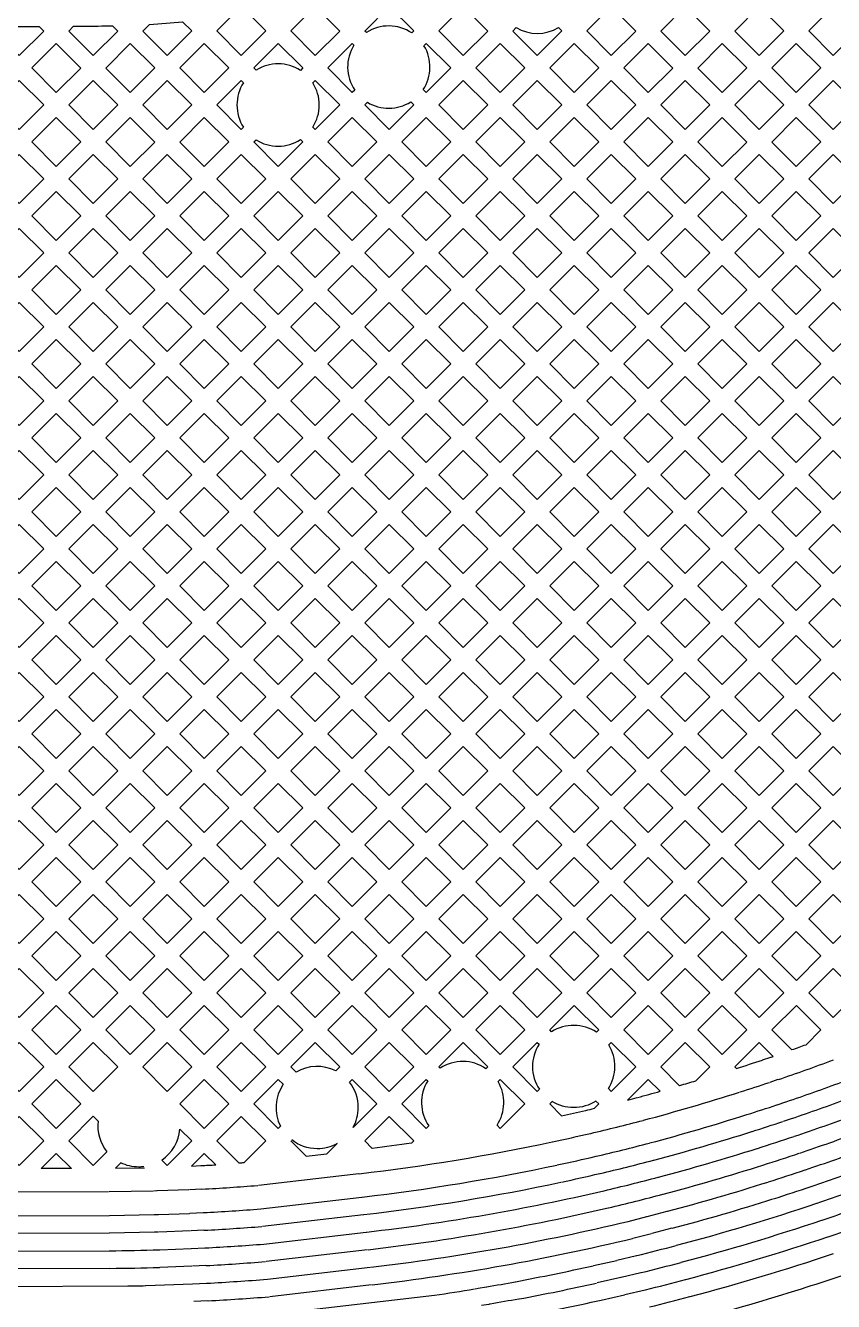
# Model space of a CAD drawing. Extents: x 1548 to 1929, y -174 to 95.
# Drawn here: x 1623.93 to 1627.42, y 42.03 to 47.54 of the extents above; entities that cross this region are included whole.
import ezdxf

# ---------------------------------------------------------------- set-up
doc = ezdxf.new("R2010")
doc.units = 0
doc.layers.add('gbr-dxf_layer0', color=7, linetype='Continuous')

msp = doc.modelspace()

# ---------------------------------------------------------------- linework, layer by layer
at = {"layer": 'gbr-dxf_layer0'}
for p, q in [((1627.1108, 43.0709), (1627.1464, 43.0826)), ((1627.1472, 43.0829), (1627.157, 43.0862)), ((1627.1771, 42.9858), (1627.1415, 42.974)), ((1627.174, 42.8773), (1627.2113, 42.8898)), ((1627.2344, 42.8171), (1627.1998, 42.8056)), ((1624.6437, 42.6125), (1624.6836, 42.6143)), ((1624.1246, 42.602), (1623.9936, 42.6017)), ((1624.3146, 42.6029), (1624.441, 42.6054)), ((1625.3664, 42.5792), (1624.9333, 42.529)), ((1624.4785, 42.5046), (1624.2881, 42.5008)), ((1624.494, 42.5051), (1624.4809, 42.5046)), ((1624.6324, 42.5102), (1624.4957, 42.5051)), ((1624.6867, 42.5127), (1624.6355, 42.5104)), ((1624.2857, 42.5008), (1623.7009, 42.4993)), ((1623.6983, 42.3972), (1624.2891, 42.399)), ((1624.2898, 42.399), (1624.483, 42.4027)), ((1624.4839, 42.4027), (1624.4993, 42.4032)), ((1624.5004, 42.4032), (1624.6345, 42.4082)), ((1624.6363, 42.4083), (1624.6943, 42.4111)), ((1625.3873, 42.4023), (1624.9504, 42.3517)), ((1626.5302, 42.3736), (1626.6104, 42.3939)), ((1626.6113, 42.3941), (1626.6988, 42.417)), ((1626.7191, 42.3435), (1626.6316, 42.3207)), ((1624.2879, 42.3228), (1623.7008, 42.321)), ((1624.4831, 42.3265), (1624.2899, 42.3227)), ((1624.5002, 42.327), (1624.4848, 42.3265)), ((1624.6395, 42.3321), (1624.5018, 42.327)), ((1624.6966, 42.3349), (1624.6423, 42.3323)), ((1626.6302, 42.3203), (1626.55, 42.3)), ((1623.6985, 42.2448), (1624.2882, 42.2465)), ((1624.507, 42.2509), (1624.6415, 42.2558)), ((1624.6424, 42.2559), (1624.7008, 42.2586)), ((1625.404, 42.2509), (1624.9664, 42.2)), ((1624.6456, 42.1797), (1624.5074, 42.1746)), ((1624.7057, 42.1825), (1624.6474, 42.1798)), ((1626.3807, 42.1822), (1626.4803, 42.2051)), ((1626.4813, 42.2054), (1626.566, 42.2254)), ((1624.2898, 42.1703), (1623.7001, 42.1686)), ((1626.4985, 42.1311), (1626.3957, 42.1075)), ((1626.5847, 42.1515), (1626.4999, 42.1315)), ((1623.6987, 42.0921), (1624.3682, 42.0944)), ((1624.4468, 42.0959), (1624.6473, 42.1034)), ((1624.6483, 42.1035), (1624.7087, 42.1062)), ((1625.4218, 42.0995), (1624.9814, 42.0481)), ((1625.8687, 42.0823), (1625.8817, 42.0842)), ((1625.8819, 42.0842), (1625.9175, 42.0903)), ((1626.5158, 42.0568), (1626.6035, 42.0776)), ((1624.7135, 42.0301), (1624.6531, 42.0274)), ((1626.4136, 42.0332), (1626.5141, 42.0563))]:
    msp.add_line(p, q, dxfattribs=at)
at = {"layer": 'gbr-dxf_layer0', "linetype": 'Continuous'}
for points in [[(1624.7526, 47.5167), (1624.817, 47.581, 0.003992), (1624.8893, 47.5918), (1624.9645, 47.5166), (1624.8586, 47.4106)], [(1625.392, 47.5165), (1625.498, 47.6225), (1625.6039, 47.5166), (1625.5953, 47.508, 0.301218), (1625.3989, 47.5096)], [(1624.4329, 47.5165), (1624.4615, 47.545, 0.00782), (1624.6053, 47.5562), (1624.6449, 47.5167), (1624.5388, 47.4106)], [(1626.0314, 47.5165), (1626.0462, 47.5313, 0.276307), (1626.2287, 47.5313), (1626.2433, 47.5167), (1626.1373, 47.4106)], [(1624.9125, 47.3568), (1625.0184, 47.4627), (1625.1244, 47.3567), (1625.114, 47.3462, 0.292434), (1624.9224, 47.3469)], [(1625.2322, 47.3567), (1625.3381, 47.4626), (1625.3454, 47.4553, 0.297053), (1625.3485, 47.2612), (1625.3381, 47.2508)], [(1625.6449, 47.2636, 0.288296), (1625.6479, 47.4528), (1625.6578, 47.4627), (1625.7638, 47.3567), (1625.6578, 47.2507)], [(1624.7526, 47.1968), (1624.8586, 47.3029), (1624.8683, 47.2932, 0.294544), (1624.8682, 47.1005), (1624.8586, 47.0908)], [(1625.1677, 47.2922), (1625.1783, 47.3028), (1625.2842, 47.1969), (1625.1783, 47.091), (1625.1678, 47.1015, 0.142354), (1625.1955, 47.1968, 0.14259)], [(1625.392, 47.1969), (1625.4036, 47.2086, 0.28416), (1625.5906, 47.2101), (1625.6039, 47.1968), (1625.498, 47.0909)], [(1624.9125, 47.037), (1624.9222, 47.0467, 0.292951), (1625.1141, 47.0474), (1625.1244, 47.0371), (1625.0184, 46.9311)], [(1626.1911, 43.2008), (1626.297, 43.3067), (1626.403, 43.2007), (1626.393, 43.1906, 0.296398), (1626.1992, 43.1927)], [(1627.1503, 43.2006), (1627.2564, 43.3067), (1627.3622, 43.2008), (1627.2967, 43.1353, -0.001839), (1627.237, 43.114)], [(1625.0721, 43.0409), (1625.1782, 43.1469), (1625.2842, 43.0409), (1625.2668, 43.0236, 0.257409), (1625.0953, 43.0178)], [(1625.7117, 43.0409), (1625.8176, 43.1468), (1625.9234, 43.0409), (1625.9157, 43.0331, 0.304664), (1625.7174, 43.0353)], [(1626.0312, 43.0409), (1626.1372, 43.1469), (1626.1451, 43.139, 0.298535), (1626.1465, 42.9441), (1626.1372, 42.9349)], [(1626.4446, 42.9473, 0.286833), (1626.4459, 43.1358), (1626.4569, 43.1468), (1626.5629, 43.0408), (1626.457, 42.9349)], [(1626.6707, 43.0408), (1626.7767, 43.1468), (1626.8827, 43.0408), (1626.8214, 42.9795, -0.002078), (1626.7523, 42.9592)], [(1624.9122, 42.881), (1625.0182, 42.987), (1625.0397, 42.9656, 0.274334), (1625.0278, 42.7845), (1625.0182, 42.775)], [(1625.5518, 42.881), (1625.6579, 42.9871), (1625.6641, 42.9808, 0.298668), (1625.6684, 42.7858), (1625.6577, 42.7751)], [(1625.9636, 42.7891, 0.286657), (1625.9678, 42.9774), (1625.9773, 42.987), (1626.0833, 42.881), (1625.9775, 42.7752)], [(1624.1131, 42.7212), (1624.2192, 42.8273), (1624.2398, 42.8067, 0.201871), (1624.2781, 42.6742), (1624.2192, 42.6152)], [(1624.7525, 42.7213), (1624.8583, 42.8271), (1624.9643, 42.7211), (1624.8693, 42.6261, -0.000651), (1624.8492, 42.6246)], [(1625.3919, 42.7211), (1625.4979, 42.8271), (1625.6038, 42.7213), (1625.5939, 42.7114, -0.004781), (1625.4245, 42.6885)]]:
    msp.add_lwpolyline(points, format="xyb", close=True, dxfattribs=at)
for points in [[(1625.0723, 47.5166), (1625.1782, 47.6225), (1625.2842, 47.5165), (1625.1783, 47.4105)], [(1625.7117, 47.5166), (1625.8176, 47.6225), (1625.9236, 47.5165), (1625.8177, 47.4106)], [(1626.3511, 47.5167), (1626.4569, 47.6225), (1626.5629, 47.5165), (1626.4571, 47.4107)], [(1626.6706, 47.5165), (1626.7767, 47.6225), (1626.8827, 47.5165), (1626.7767, 47.4105)], [(1626.9905, 47.5165), (1627.0965, 47.6225), (1627.2024, 47.5167), (1627.0963, 47.4106)], [(1627.3101, 47.5167), (1627.4162, 47.6227), (1627.5222, 47.5167), (1627.4162, 47.4106)], [(1623.7935, 47.5167), (1623.8129, 47.5361), (1623.9858, 47.5361), (1624.0054, 47.5165), (1623.8995, 47.4107)], [(1623.9534, 47.3568), (1624.0592, 47.4626), (1624.1652, 47.3566), (1624.0594, 47.2508)], [(1624.273, 47.3566), (1624.379, 47.4626), (1624.4849, 47.3567), (1624.3789, 47.2507)], [(1624.5927, 47.3567), (1624.6987, 47.4628), (1624.8047, 47.3568), (1624.6987, 47.2507)], [(1625.8716, 47.3567), (1625.9775, 47.4626), (1626.0834, 47.3568), (1625.9775, 47.2508)], [(1626.1911, 47.3568), (1626.2972, 47.4628), (1626.4032, 47.3568), (1626.2972, 47.2507)], [(1626.511, 47.3568), (1626.6168, 47.4626), (1626.7228, 47.3566), (1626.617, 47.2508)], [(1626.8305, 47.3566), (1626.9366, 47.4626), (1627.0425, 47.3567), (1626.9364, 47.2507)], [(1627.1502, 47.3567), (1627.2563, 47.4628), (1627.3623, 47.3568), (1627.2562, 47.2507)], [(1623.7935, 47.1969), (1623.8995, 47.3029), (1624.0055, 47.1969), (1623.8995, 47.0909)], [(1624.1133, 47.1969), (1624.2191, 47.3027), (1624.325, 47.1968), (1624.2192, 47.091)], [(1624.4328, 47.1968), (1624.5388, 47.3029), (1624.6448, 47.1968), (1624.5388, 47.0908)], [(1625.7117, 47.1968), (1625.8177, 47.3029), (1625.9236, 47.197), (1625.8176, 47.0909)], [(1626.0314, 47.197), (1626.1373, 47.3029), (1626.2433, 47.1969), (1626.1374, 47.091)], [(1626.351, 47.1969), (1626.4571, 47.3029), (1626.5631, 47.1969), (1626.457, 47.0909)], [(1626.6708, 47.1969), (1626.7767, 47.3027), (1626.8825, 47.1968), (1626.7767, 47.091)], [(1626.9903, 47.1968), (1627.0963, 47.3029), (1627.2024, 47.1968), (1627.0963, 47.0908)], [(1627.3101, 47.1968), (1627.4162, 47.3029), (1627.5221, 47.1969), (1627.4161, 47.0909)], [(1623.9534, 47.037), (1624.0594, 47.143), (1624.1653, 47.0371), (1624.0593, 46.9311)], [(1624.2731, 47.0371), (1624.3789, 47.1429), (1624.4849, 47.0369), (1624.3791, 46.9311)], [(1624.5927, 47.0369), (1624.6987, 47.143), (1624.8047, 47.037), (1624.6987, 46.9309)], [(1625.2322, 47.0371), (1625.3381, 47.143), (1625.4441, 47.037), (1625.3382, 46.9311)], [(1625.5518, 47.037), (1625.6578, 47.1429), (1625.7637, 47.037), (1625.6577, 46.9311)], [(1625.8714, 47.037), (1625.9775, 47.1431), (1626.0835, 47.0371), (1625.9774, 46.931)], [(1626.1912, 47.0371), (1626.2972, 47.143), (1626.4032, 47.037), (1626.2973, 46.9311)], [(1626.5109, 47.037), (1626.617, 47.143), (1626.7229, 47.0371), (1626.6168, 46.9311)], [(1626.8306, 47.0371), (1626.9364, 47.1429), (1627.0424, 47.0369), (1626.9366, 46.9311)], [(1627.1502, 47.0369), (1627.2562, 47.143), (1627.3622, 47.037), (1627.2561, 46.931)], [(1623.7936, 46.8772), (1623.8995, 46.9831), (1624.0054, 46.8772), (1623.8995, 46.7713)], [(1624.1132, 46.8772), (1624.2192, 46.9832), (1624.3252, 46.8772), (1624.2192, 46.7712)], [(1624.433, 46.8772), (1624.5388, 46.983), (1624.6448, 46.8771), (1624.539, 46.7712)], [(1624.7525, 46.8771), (1624.8586, 46.9831), (1624.9645, 46.8772), (1624.8584, 46.7711)], [(1625.0722, 46.8772), (1625.1783, 46.9832), (1625.2843, 46.8772), (1625.1783, 46.7712)], [(1625.3921, 46.8772), (1625.498, 46.9831), (1625.6039, 46.8772), (1625.4979, 46.7713)], [(1625.7116, 46.8772), (1625.8176, 46.9832), (1625.9236, 46.8772), (1625.8176, 46.7712)], [(1626.0313, 46.8772), (1626.1374, 46.9832), (1626.2434, 46.8772), (1626.1373, 46.7711)], [(1626.3511, 46.8772), (1626.457, 46.9831), (1626.5629, 46.8772), (1626.457, 46.7713)], [(1626.6707, 46.8772), (1626.7767, 46.9832), (1626.8827, 46.8772), (1626.7767, 46.7712)], [(1626.9905, 46.8772), (1627.0963, 46.983), (1627.2023, 46.8771), (1627.0964, 46.7713)], [(1627.31, 46.8771), (1627.4161, 46.9831), (1627.522, 46.8772), (1627.416, 46.7711)], [(1623.9534, 46.7174), (1624.0593, 46.8233), (1624.1653, 46.7173), (1624.0594, 46.6114)], [(1624.2731, 46.7173), (1624.3791, 46.8234), (1624.4851, 46.7174), (1624.379, 46.6113)], [(1624.5928, 46.7174), (1624.6987, 46.8232), (1624.8046, 46.7173), (1624.6988, 46.6115)], [(1624.9123, 46.7173), (1625.0184, 46.8233), (1625.1244, 46.7173), (1625.0183, 46.6113)], [(1625.2321, 46.7173), (1625.3382, 46.8233), (1625.4441, 46.7174), (1625.338, 46.6114)], [(1625.5518, 46.7174), (1625.6577, 46.8234), (1625.7637, 46.7173), (1625.6578, 46.6114)], [(1625.8715, 46.7173), (1625.9774, 46.8233), (1626.0835, 46.7173), (1625.9775, 46.6113)], [(1626.1912, 46.7173), (1626.2973, 46.8233), (1626.4031, 46.7174), (1626.2971, 46.6114)], [(1626.5109, 46.7174), (1626.6168, 46.8233), (1626.7228, 46.7173), (1626.6169, 46.6114)], [(1626.8306, 46.7173), (1626.9366, 46.8234), (1627.0426, 46.7174), (1626.9365, 46.6114)], [(1627.1503, 46.7174), (1627.2561, 46.8232), (1627.3621, 46.7173), (1627.2563, 46.6115)], [(1623.7935, 46.5575), (1623.8995, 46.6635), (1624.0055, 46.5575), (1623.8995, 46.4515)], [(1624.1133, 46.5575), (1624.2192, 46.6634), (1624.3252, 46.5575), (1624.2192, 46.4515)], [(1624.4329, 46.5574), (1624.539, 46.6635), (1624.6449, 46.5576), (1624.5388, 46.4515)], [(1624.7526, 46.5576), (1624.8584, 46.6634), (1624.9645, 46.5574), (1624.8587, 46.4516)], [(1625.0722, 46.5574), (1625.1783, 46.6634), (1625.2841, 46.5575), (1625.1781, 46.4515)], [(1625.3919, 46.5575), (1625.4979, 46.6636), (1625.604, 46.5575), (1625.4979, 46.4515)], [(1625.7117, 46.5575), (1625.8176, 46.6635), (1625.9236, 46.5574), (1625.8177, 46.4515)], [(1626.0314, 46.5574), (1626.1373, 46.6634), (1626.2432, 46.5575), (1626.1373, 46.4516)], [(1626.351, 46.5575), (1626.457, 46.6635), (1626.563, 46.5575), (1626.457, 46.4515)], [(1626.6708, 46.5575), (1626.7767, 46.6634), (1626.8826, 46.5575), (1626.7767, 46.4516)], [(1626.9904, 46.5575), (1627.0964, 46.6635), (1627.2024, 46.5576), (1627.0964, 46.4515)], [(1627.3102, 46.5576), (1627.416, 46.6634), (1627.522, 46.5574), (1627.4162, 46.4516)], [(1623.9534, 46.3976), (1624.0594, 46.5036), (1624.1654, 46.3977), (1624.0593, 46.2916)], [(1624.2731, 46.3977), (1624.379, 46.5036), (1624.485, 46.3977), (1624.379, 46.2917)], [(1624.5927, 46.3977), (1624.6988, 46.5037), (1624.8048, 46.3977), (1624.6987, 46.2916)], [(1624.9125, 46.3977), (1625.0183, 46.5035), (1625.1242, 46.3976), (1625.0184, 46.2918)], [(1625.232, 46.3976), (1625.338, 46.5036), (1625.444, 46.3976), (1625.338, 46.2916)], [(1625.5518, 46.3976), (1625.6578, 46.5037), (1625.7638, 46.3977), (1625.6578, 46.2916)], [(1625.8716, 46.3977), (1625.9775, 46.5036), (1626.0834, 46.3977), (1625.9775, 46.2918)], [(1626.1912, 46.3977), (1626.2971, 46.5036), (1626.4031, 46.3976), (1626.2972, 46.2917)], [(1626.5109, 46.3976), (1626.6169, 46.5036), (1626.7229, 46.3977), (1626.6168, 46.2917)], [(1626.8306, 46.3977), (1626.9365, 46.5036), (1627.0425, 46.3977), (1626.9366, 46.2917)], [(1627.1502, 46.3977), (1627.2563, 46.5037), (1627.3623, 46.3977), (1627.2563, 46.2916)], [(1623.7935, 46.2378), (1623.8995, 46.3437), (1624.0054, 46.2378), (1623.8995, 46.1318)], [(1624.1132, 46.2377), (1624.2192, 46.3438), (1624.3252, 46.2379), (1624.2191, 46.1318)], [(1624.4329, 46.2379), (1624.5388, 46.3438), (1624.6449, 46.2378), (1624.5389, 46.1319)], [(1624.7526, 46.2378), (1624.8587, 46.3438), (1624.9645, 46.2379), (1624.8585, 46.1319)], [(1625.0723, 46.2379), (1625.1781, 46.3437), (1625.2841, 46.2377), (1625.1783, 46.1319)], [(1625.3919, 46.2377), (1625.4979, 46.3438), (1625.6039, 46.2377), (1625.4979, 46.1317)], [(1625.7117, 46.2377), (1625.8177, 46.3438), (1625.9236, 46.2379), (1625.8176, 46.1319)], [(1626.0314, 46.2379), (1626.1373, 46.3438), (1626.2433, 46.2378), (1626.1374, 46.1319)], [(1626.3511, 46.2378), (1626.457, 46.3437), (1626.5629, 46.2378), (1626.457, 46.1319)], [(1626.6707, 46.2378), (1626.7767, 46.3438), (1626.8827, 46.2379), (1626.7767, 46.1318)], [(1626.9905, 46.2379), (1627.0964, 46.3438), (1627.2024, 46.2378), (1627.0965, 46.1319)], [(1627.3101, 46.2378), (1627.4162, 46.3438), (1627.5221, 46.2379), (1627.4161, 46.1318)], [(1623.9534, 46.0779), (1624.0593, 46.1839), (1624.1653, 46.0779), (1624.0593, 45.972)], [(1624.273, 46.0779), (1624.379, 46.184), (1624.4851, 46.078), (1624.379, 45.9719)], [(1624.5928, 46.078), (1624.6987, 46.1839), (1624.8046, 46.078), (1624.6987, 45.9721)], [(1624.9124, 46.078), (1625.0184, 46.184), (1625.1244, 46.078), (1625.0184, 45.972)], [(1625.2322, 46.078), (1625.338, 46.1838), (1625.444, 46.0778), (1625.3382, 45.972)], [(1625.5518, 46.0778), (1625.6578, 46.1839), (1625.7637, 46.078), (1625.6577, 45.9719)], [(1625.8715, 46.078), (1625.9775, 46.184), (1626.0835, 46.078), (1625.9775, 45.972)], [(1626.1913, 46.078), (1626.2972, 46.1839), (1626.4031, 46.078), (1626.2972, 45.9721)], [(1626.5109, 46.078), (1626.6168, 46.1839), (1626.7228, 46.0779), (1626.6168, 45.972)], [(1626.8305, 46.0779), (1626.9366, 46.184), (1627.0426, 46.078), (1626.9365, 45.9719)], [(1627.1503, 46.078), (1627.2563, 46.1839), (1627.3622, 46.078), (1627.2563, 45.972)], [(1623.7935, 45.918), (1623.8995, 46.0241), (1624.0054, 45.9181), (1623.8994, 45.8121)], [(1624.1132, 45.9181), (1624.2191, 46.0241), (1624.3251, 45.9181), (1624.2192, 45.8121)], [(1624.4329, 45.9181), (1624.5389, 46.0241), (1624.6448, 45.9182), (1624.5388, 45.8122)], [(1624.7526, 45.9182), (1624.8585, 46.0241), (1624.9645, 45.9181), (1624.8586, 45.8122)], [(1625.0723, 45.9181), (1625.1783, 46.0241), (1625.2843, 45.9181), (1625.1783, 45.8121)], [(1625.3921, 45.9181), (1625.4979, 46.0239), (1625.6038, 45.9181), (1625.498, 45.8122)], [(1625.7115, 45.9181), (1625.8176, 46.0241), (1625.9236, 45.9181), (1625.8176, 45.812)], [(1626.0314, 45.9181), (1626.1374, 46.0241), (1626.2433, 45.9182), (1626.1373, 45.8122)], [(1626.3511, 45.9182), (1626.457, 46.0241), (1626.563, 45.9181), (1626.457, 45.8122)], [(1626.6707, 45.9181), (1626.7767, 46.0241), (1626.8827, 45.9181), (1626.7767, 45.8121)], [(1626.9904, 45.9181), (1627.0965, 46.0241), (1627.2024, 45.9182), (1627.0964, 45.8121)], [(1627.3102, 45.9182), (1627.4161, 46.0241), (1627.522, 45.9181), (1627.4161, 45.8122)], [(1623.9533, 45.7582), (1624.0593, 45.8642), (1624.1653, 45.7582), (1624.0593, 45.6522)], [(1624.2731, 45.7582), (1624.379, 45.8642), (1624.4849, 45.7583), (1624.379, 45.6523)], [(1624.5927, 45.7583), (1624.6987, 45.8643), (1624.8047, 45.7583), (1624.6987, 45.6523)], [(1624.9125, 45.7583), (1625.0184, 45.8642), (1625.1244, 45.7582), (1625.0185, 45.6523)], [(1625.2322, 45.7582), (1625.3382, 45.8642), (1625.4441, 45.7584), (1625.338, 45.6523)], [(1625.5518, 45.7584), (1625.6577, 45.8642), (1625.7637, 45.7582), (1625.6579, 45.6523)], [(1625.8714, 45.7582), (1625.9775, 45.8642), (1626.0834, 45.7583), (1625.9774, 45.6522)], [(1626.1912, 45.7583), (1626.2972, 45.8643), (1626.4032, 45.7583), (1626.2971, 45.6523)], [(1626.5109, 45.7583), (1626.6168, 45.8642), (1626.7229, 45.7582), (1626.6169, 45.6523)], [(1626.8306, 45.7582), (1626.9365, 45.8642), (1627.0425, 45.7582), (1626.9365, 45.6523)], [(1627.1502, 45.7582), (1627.2563, 45.8643), (1627.3622, 45.7583), (1627.2562, 45.6523)], [(1623.7935, 45.5984), (1623.8994, 45.7043), (1624.0054, 45.5983), (1623.8995, 45.4924)], [(1624.1132, 45.5983), (1624.2192, 45.7044), (1624.3251, 45.5985), (1624.2191, 45.4924)], [(1624.4329, 45.5985), (1624.5388, 45.7044), (1624.6448, 45.5984), (1624.5389, 45.4925)], [(1624.7526, 45.5984), (1624.8586, 45.7044), (1624.9646, 45.5984), (1624.8586, 45.4924)], [(1625.0724, 45.5984), (1625.1783, 45.7043), (1625.2842, 45.5984), (1625.1783, 45.4925)], [(1625.3919, 45.5984), (1625.498, 45.7045), (1625.604, 45.5985), (1625.4979, 45.4924)], [(1625.7117, 45.5985), (1625.8176, 45.7043), (1625.9235, 45.5984), (1625.8177, 45.4925)], [(1626.0312, 45.5984), (1626.1373, 45.7044), (1626.2432, 45.5984), (1626.1372, 45.4924)], [(1626.351, 45.5984), (1626.457, 45.7045), (1626.5631, 45.5984), (1626.457, 45.4924)], [(1626.6708, 45.5984), (1626.7767, 45.7044), (1626.8827, 45.5984), (1626.7767, 45.4925)], [(1626.9904, 45.5984), (1627.0964, 45.7044), (1627.2023, 45.5984), (1627.0964, 45.4925)], [(1627.3101, 45.5984), (1627.4161, 45.7044), (1627.5221, 45.5985), (1627.416, 45.4925)], [(1623.9534, 45.4385), (1624.0593, 45.5444), (1624.1652, 45.4386), (1624.0593, 45.3326)], [(1624.2729, 45.4386), (1624.379, 45.5446), (1624.485, 45.4386), (1624.3789, 45.3325)], [(1624.5927, 45.4386), (1624.6987, 45.5445), (1624.8047, 45.4385), (1624.6988, 45.3326)], [(1624.9125, 45.4385), (1625.0185, 45.5445), (1625.1244, 45.4387), (1625.0183, 45.3326)], [(1625.2321, 45.4387), (1625.338, 45.5446), (1625.4441, 45.4386), (1625.3382, 45.3326)], [(1625.5518, 45.4386), (1625.6579, 45.5446), (1625.7638, 45.4387), (1625.6577, 45.3326)], [(1625.8715, 45.4387), (1625.9774, 45.5445), (1626.0833, 45.4385), (1625.9775, 45.3327)], [(1626.1911, 45.4385), (1626.2971, 45.5445), (1626.4031, 45.4385), (1626.2971, 45.3325)], [(1626.5109, 45.4385), (1626.6169, 45.5446), (1626.7229, 45.4386), (1626.6168, 45.3326)], [(1626.8306, 45.4386), (1626.9365, 45.5446), (1627.0425, 45.4386), (1626.9366, 45.3327)], [(1627.1503, 45.4386), (1627.2562, 45.5445), (1627.3621, 45.4386), (1627.2562, 45.3327)], [(1623.7935, 45.2786), (1623.8995, 45.3846), (1624.0054, 45.2788), (1623.8993, 45.1727)], [(1624.1131, 45.2788), (1624.2191, 45.3847), (1624.3251, 45.2787), (1624.2192, 45.1727)], [(1624.4328, 45.2787), (1624.5389, 45.3847), (1624.6449, 45.2787), (1624.5388, 45.1726)], [(1624.7526, 45.2787), (1624.8586, 45.3846), (1624.9645, 45.2787), (1624.8585, 45.1728)], [(1625.0722, 45.2787), (1625.1783, 45.3848), (1625.2843, 45.2788), (1625.1782, 45.1727)], [(1625.392, 45.2788), (1625.4979, 45.3847), (1625.6039, 45.2788), (1625.498, 45.1728)], [(1625.7116, 45.2787), (1625.8177, 45.3848), (1625.9236, 45.2788), (1625.8176, 45.1728)], [(1626.0314, 45.2788), (1626.1372, 45.3846), (1626.2432, 45.2786), (1626.1374, 45.1728)], [(1626.351, 45.2786), (1626.457, 45.3846), (1626.5629, 45.2787), (1626.4569, 45.1727)], [(1626.6707, 45.2787), (1626.7767, 45.3848), (1626.8827, 45.2788), (1626.7767, 45.1727)], [(1626.9905, 45.2788), (1627.0964, 45.3847), (1627.2023, 45.2788), (1627.0964, 45.1729)], [(1627.3101, 45.2788), (1627.416, 45.3847), (1627.522, 45.2787), (1627.4161, 45.1728)], [(1623.9532, 45.1188), (1624.0593, 45.2249), (1624.1653, 45.1189), (1624.0592, 45.0128)], [(1624.273, 45.1189), (1624.3789, 45.2248), (1624.485, 45.1188), (1624.379, 45.0129)], [(1624.5927, 45.1188), (1624.6988, 45.2248), (1624.8046, 45.1189), (1624.6986, 45.0129)], [(1624.9124, 45.1189), (1625.0183, 45.2249), (1625.1244, 45.1188), (1625.0184, 45.0129)], [(1625.2321, 45.1188), (1625.3382, 45.2249), (1625.4441, 45.119), (1625.338, 45.0129)], [(1625.5518, 45.119), (1625.6577, 45.2249), (1625.7637, 45.1189), (1625.6578, 45.013)], [(1625.8715, 45.1189), (1625.9775, 45.2249), (1626.0835, 45.1189), (1625.9775, 45.0129)], [(1626.1913, 45.1189), (1626.2971, 45.2247), (1626.403, 45.1188), (1626.2972, 45.013)], [(1626.5108, 45.1188), (1626.6168, 45.2248), (1626.7228, 45.1189), (1626.6168, 45.0128)], [(1626.8306, 45.1189), (1626.9366, 45.2249), (1627.0425, 45.119), (1626.9365, 45.013)], [(1627.1503, 45.119), (1627.2562, 45.2249), (1627.3622, 45.1189), (1627.2563, 45.013)], [(1623.7935, 44.9592), (1623.8993, 45.065), (1624.0054, 44.959), (1623.8995, 44.8531)], [(1624.1131, 44.959), (1624.2192, 45.065), (1624.3252, 44.959), (1624.2191, 44.8529)], [(1624.4329, 44.959), (1624.5388, 45.0649), (1624.6447, 44.959), (1624.5388, 44.8531)], [(1624.7525, 44.959), (1624.8585, 45.065), (1624.9645, 44.959), (1624.8585, 44.853)], [(1625.0723, 44.959), (1625.1782, 45.065), (1625.2842, 44.959), (1625.1782, 44.8531)], [(1625.3919, 44.959), (1625.498, 45.0651), (1625.6039, 44.9591), (1625.4979, 44.8531)], [(1625.7117, 44.9591), (1625.8176, 45.065), (1625.9236, 44.959), (1625.8177, 44.8531)], [(1626.0314, 44.959), (1626.1374, 45.065), (1626.2433, 44.9591), (1626.1373, 44.8531)], [(1626.3511, 44.9591), (1626.4569, 45.0649), (1626.5629, 44.9589), (1626.4571, 44.8531)], [(1626.6706, 44.9589), (1626.7767, 45.065), (1626.8826, 44.9591), (1626.7766, 44.853)], [(1626.9904, 44.9591), (1627.0964, 45.0651), (1627.2024, 44.9591), (1627.0964, 44.8531)], [(1627.3102, 44.9591), (1627.4161, 45.065), (1627.5221, 44.959), (1627.4162, 44.8531)], [(1623.9534, 44.7993), (1624.0592, 44.9051), (1624.1653, 44.7991), (1624.0594, 44.6932)], [(1624.273, 44.7991), (1624.379, 44.9051), (1624.4849, 44.7992), (1624.3789, 44.6932)], [(1624.5927, 44.7992), (1624.6986, 44.9051), (1624.8046, 44.7991), (1624.6987, 44.6932)], [(1624.9124, 44.7991), (1625.0184, 44.9051), (1625.1243, 44.7992), (1625.0183, 44.6932)], [(1625.2321, 44.7992), (1625.338, 44.9052), (1625.444, 44.7992), (1625.3381, 44.6932)], [(1625.5518, 44.7992), (1625.6578, 44.9052), (1625.7638, 44.7992), (1625.6578, 44.6932)], [(1625.8716, 44.7992), (1625.9775, 44.9051), (1626.0834, 44.7992), (1625.9775, 44.6933)], [(1626.1912, 44.7992), (1626.2972, 44.9052), (1626.4032, 44.7993), (1626.2972, 44.6932)], [(1626.511, 44.7993), (1626.6168, 44.9051), (1626.7227, 44.7992), (1626.6169, 44.6933)], [(1626.8304, 44.7992), (1626.9365, 44.9052), (1627.0425, 44.7992), (1626.9364, 44.6931)], [(1627.1502, 44.7992), (1627.2563, 44.9052), (1627.3623, 44.7992), (1627.2562, 44.6932)], [(1623.7935, 44.6393), (1623.8995, 44.7454), (1624.0056, 44.6394), (1623.8995, 44.5333)], [(1624.1133, 44.6394), (1624.2191, 44.7452), (1624.325, 44.6393), (1624.2192, 44.5335)], [(1624.4328, 44.6393), (1624.5388, 44.7453), (1624.6448, 44.6393), (1624.5388, 44.5333)], [(1624.7526, 44.6393), (1624.8585, 44.7452), (1624.9644, 44.6393), (1624.8585, 44.5334)], [(1625.0722, 44.6393), (1625.1782, 44.7453), (1625.2842, 44.6394), (1625.1782, 44.5333)], [(1625.392, 44.6394), (1625.4979, 44.7453), (1625.6039, 44.6393), (1625.498, 44.5334)], [(1625.7117, 44.6393), (1625.8177, 44.7453), (1625.9236, 44.6394), (1625.8176, 44.5334)], [(1626.0314, 44.6394), (1626.1373, 44.7453), (1626.2433, 44.6393), (1626.1374, 44.5334)], [(1626.351, 44.6393), (1626.4571, 44.7454), (1626.563, 44.6395), (1626.4569, 44.5334)], [(1626.6707, 44.6395), (1626.7766, 44.7453), (1626.8826, 44.6393), (1626.7768, 44.5335)], [(1626.9903, 44.6393), (1627.0964, 44.7453), (1627.2024, 44.6393), (1627.0963, 44.5333)], [(1627.3101, 44.6393), (1627.4162, 44.7454), (1627.5221, 44.6394), (1627.416, 44.5334)], [(1623.9534, 44.4794), (1624.0594, 44.5855), (1624.1653, 44.4796), (1624.0593, 44.3736)], [(1624.2731, 44.4796), (1624.3789, 44.5854), (1624.4849, 44.4794), (1624.3791, 44.3736)], [(1624.5927, 44.4794), (1624.6987, 44.5854), (1624.8046, 44.4795), (1624.6986, 44.3735)], [(1624.9124, 44.4795), (1625.0183, 44.5854), (1625.1243, 44.4794), (1625.0184, 44.3735)], [(1625.232, 44.4794), (1625.3381, 44.5855), (1625.4441, 44.4795), (1625.3381, 44.3734)], [(1625.5518, 44.4795), (1625.6578, 44.5854), (1625.7637, 44.4795), (1625.6578, 44.3736)], [(1625.8715, 44.4795), (1625.9775, 44.5855), (1626.0835, 44.4795), (1625.9774, 44.3735)], [(1626.1912, 44.4795), (1626.2972, 44.5855), (1626.4031, 44.4796), (1626.2972, 44.3736)], [(1626.5108, 44.4795), (1626.6169, 44.5856), (1626.7229, 44.4796), (1626.6168, 44.3735)], [(1626.8306, 44.4796), (1626.9364, 44.5854), (1627.0424, 44.4794), (1626.9366, 44.3736)], [(1627.1502, 44.4794), (1627.2562, 44.5854), (1627.3621, 44.4795), (1627.2561, 44.3735)], [(1623.7935, 44.3195), (1623.8995, 44.4256), (1624.0054, 44.3197), (1623.8994, 44.2136)], [(1624.1132, 44.3197), (1624.2192, 44.4257), (1624.3252, 44.3197), (1624.2192, 44.2137)], [(1624.433, 44.3197), (1624.5388, 44.4255), (1624.6447, 44.3196), (1624.5389, 44.2138)], [(1624.7525, 44.3196), (1624.8585, 44.4256), (1624.9645, 44.3197), (1624.8584, 44.2136)], [(1625.0722, 44.3197), (1625.1782, 44.4256), (1625.2842, 44.3196), (1625.1783, 44.2136)], [(1625.3919, 44.3196), (1625.498, 44.4256), (1625.6039, 44.3197), (1625.4978, 44.2136)], [(1625.7116, 44.3197), (1625.8176, 44.4256), (1625.9236, 44.3196), (1625.8176, 44.2137)], [(1626.0313, 44.3196), (1626.1374, 44.4257), (1626.2433, 44.3198), (1626.1372, 44.2137)], [(1626.351, 44.3198), (1626.4569, 44.4257), (1626.563, 44.3197), (1626.457, 44.2137)], [(1626.6707, 44.3197), (1626.7768, 44.4257), (1626.8827, 44.3197), (1626.7767, 44.2137)], [(1626.9905, 44.3197), (1627.0963, 44.4255), (1627.2022, 44.3196), (1627.0964, 44.2138)], [(1627.31, 44.3196), (1627.416, 44.4256), (1627.522, 44.3196), (1627.416, 44.2136)], [(1623.9532, 44.1598), (1624.0593, 44.2658), (1624.1653, 44.1598), (1624.0593, 44.0537)], [(1624.2731, 44.1598), (1624.3791, 44.2658), (1624.485, 44.1599), (1624.379, 44.0539)], [(1624.5928, 44.1599), (1624.6986, 44.2657), (1624.8046, 44.1597), (1624.6988, 44.0539)], [(1624.9123, 44.1597), (1625.0184, 44.2658), (1625.1244, 44.1598), (1625.0183, 44.0537)], [(1625.2321, 44.1598), (1625.3381, 44.2657), (1625.444, 44.1598), (1625.338, 44.0539)], [(1625.5517, 44.1598), (1625.6578, 44.2658), (1625.7637, 44.1598), (1625.6577, 44.0538)], [(1625.8715, 44.1598), (1625.9774, 44.2658), (1626.0834, 44.1598), (1625.9774, 44.0539)], [(1626.1911, 44.1598), (1626.2972, 44.2659), (1626.4032, 44.1599), (1626.2971, 44.0538)], [(1626.5109, 44.1599), (1626.6168, 44.2658), (1626.7228, 44.1598), (1626.6169, 44.0539)], [(1626.8306, 44.1598), (1626.9366, 44.2658), (1627.0425, 44.1599), (1626.9365, 44.0539)], [(1627.1503, 44.1599), (1627.2561, 44.2657), (1627.3621, 44.1597), (1627.2563, 44.0539)], [(1623.7933, 43.9998), (1623.8994, 44.1059), (1624.0054, 43.9999), (1623.8993, 43.8938)], [(1624.1131, 43.9999), (1624.2192, 44.1059), (1624.3251, 44), (1624.219, 43.894)], [(1624.4328, 44), (1624.5389, 44.106), (1624.6449, 44), (1624.5388, 43.894)], [(1624.7526, 44), (1624.8584, 44.1059), (1624.9645, 43.9998), (1624.8587, 43.894)], [(1625.0722, 43.9998), (1625.1783, 44.1059), (1625.2842, 44), (1625.1781, 43.8939)], [(1625.3919, 44), (1625.4978, 44.1059), (1625.6038, 43.9999), (1625.4979, 43.894)], [(1625.7116, 43.9999), (1625.8176, 44.1059), (1625.9235, 44), (1625.8175, 43.894)], [(1626.0313, 44), (1626.1372, 44.106), (1626.2432, 44), (1626.1373, 43.894)], [(1626.351, 44), (1626.457, 44.106), (1626.563, 44), (1626.457, 43.894)], [(1626.6708, 44), (1626.7767, 44.1059), (1626.8826, 44), (1626.7767, 43.8941)], [(1626.9904, 44), (1627.0964, 44.106), (1627.2024, 44), (1627.0964, 43.894)], [(1627.3102, 44), (1627.416, 44.1058), (1627.522, 43.9998), (1627.4162, 43.894)], [(1623.9532, 43.84), (1624.0593, 43.946), (1624.1652, 43.8401), (1624.0591, 43.7341)], [(1624.2729, 43.8401), (1624.379, 43.9461), (1624.485, 43.8401), (1624.3789, 43.7341)], [(1624.5927, 43.8401), (1624.6988, 43.9462), (1624.8048, 43.8402), (1624.6987, 43.7341)], [(1624.9125, 43.8402), (1625.0183, 43.946), (1625.1242, 43.8401), (1625.0184, 43.7343)], [(1625.232, 43.8401), (1625.338, 43.9461), (1625.444, 43.8401), (1625.338, 43.7341)], [(1625.5518, 43.8401), (1625.6577, 43.946), (1625.7636, 43.8401), (1625.6577, 43.7342)], [(1625.8714, 43.8401), (1625.9774, 43.9461), (1626.0834, 43.8401), (1625.9774, 43.7341)], [(1626.1912, 43.8401), (1626.2971, 43.9461), (1626.4031, 43.8401), (1626.2972, 43.7341)], [(1626.5109, 43.8401), (1626.6169, 43.9461), (1626.7228, 43.8402), (1626.6168, 43.7342)], [(1626.8306, 43.8402), (1626.9365, 43.9461), (1627.0425, 43.8401), (1626.9366, 43.7342)], [(1627.1503, 43.8401), (1627.2563, 43.9462), (1627.3623, 43.8402), (1627.2563, 43.7341)], [(1623.7935, 43.6803), (1623.8993, 43.7861), (1624.0052, 43.6802), (1623.8994, 43.5744)], [(1624.113, 43.6802), (1624.219, 43.7862), (1624.325, 43.6802), (1624.219, 43.5742)], [(1624.4328, 43.6802), (1624.5388, 43.7862), (1624.6449, 43.6802), (1624.5388, 43.5742)], [(1624.7526, 43.6802), (1624.8587, 43.7863), (1624.9645, 43.6804), (1624.8585, 43.5743)], [(1625.0723, 43.6804), (1625.1781, 43.7862), (1625.2841, 43.6802), (1625.1783, 43.5744)], [(1625.3919, 43.6802), (1625.4979, 43.7862), (1625.6038, 43.6803), (1625.4978, 43.5743)], [(1625.7116, 43.6803), (1625.8175, 43.7862), (1625.9235, 43.6802), (1625.8176, 43.5743)], [(1626.0313, 43.6802), (1626.1373, 43.7863), (1626.2433, 43.6803), (1626.1373, 43.5742)], [(1626.3511, 43.6803), (1626.457, 43.7862), (1626.5629, 43.6803), (1626.457, 43.5744)], [(1626.6707, 43.6803), (1626.7767, 43.7863), (1626.8827, 43.6803), (1626.7767, 43.5743)], [(1626.9905, 43.6803), (1627.0964, 43.7862), (1627.2024, 43.6802), (1627.0965, 43.5743)], [(1627.3101, 43.6802), (1627.4162, 43.7863), (1627.5222, 43.6803), (1627.4162, 43.5742)], [(1623.9533, 43.5205), (1624.0591, 43.6263), (1624.1651, 43.5203), (1624.0593, 43.4145)], [(1624.2729, 43.5203), (1624.3789, 43.6263), (1624.4849, 43.5203), (1624.3789, 43.4143)], [(1624.5927, 43.5203), (1624.6987, 43.6264), (1624.8046, 43.5205), (1624.6986, 43.4144)], [(1624.9124, 43.5205), (1625.0184, 43.6265), (1625.1244, 43.5205), (1625.0184, 43.4145)], [(1625.2322, 43.5205), (1625.338, 43.6263), (1625.4439, 43.5204), (1625.3381, 43.4146)], [(1625.5517, 43.5204), (1625.6577, 43.6264), (1625.7637, 43.5204), (1625.6577, 43.4144)], [(1625.8715, 43.5204), (1625.9774, 43.6263), (1626.0834, 43.5203), (1625.9775, 43.4144)], [(1626.1911, 43.5203), (1626.2972, 43.6264), (1626.4031, 43.5205), (1626.297, 43.4144)], [(1626.5108, 43.5205), (1626.6168, 43.6264), (1626.7228, 43.5204), (1626.6168, 43.4145)], [(1626.8305, 43.5204), (1626.9366, 43.6264), (1627.0426, 43.5204), (1626.9365, 43.4144)], [(1627.1503, 43.5204), (1627.2563, 43.6264), (1627.3623, 43.5203), (1627.2564, 43.4144)], [(1623.7935, 43.3607), (1623.8994, 43.4666), (1624.0054, 43.3606), (1623.8995, 43.2547)], [(1624.1132, 43.3606), (1624.219, 43.4664), (1624.325, 43.3604), (1624.2192, 43.2546)], [(1624.4328, 43.3604), (1624.5388, 43.4664), (1624.6447, 43.3605), (1624.5387, 43.2545)], [(1624.7525, 43.3605), (1624.8585, 43.4666), (1624.9645, 43.3606), (1624.8585, 43.2545)], [(1625.0723, 43.3606), (1625.1783, 43.4666), (1625.2842, 43.3607), (1625.1782, 43.2547)], [(1625.392, 43.3607), (1625.4978, 43.4665), (1625.6038, 43.3605), (1625.498, 43.2547)], [(1625.7116, 43.3605), (1625.8176, 43.4666), (1625.9236, 43.3606), (1625.8176, 43.2545)], [(1626.0314, 43.3606), (1626.1373, 43.4665), (1626.2432, 43.3606), (1626.1372, 43.2547)], [(1626.3509, 43.3606), (1626.457, 43.4666), (1626.563, 43.3606), (1626.4569, 43.2546)], [(1626.6707, 43.3606), (1626.7767, 43.4665), (1626.8827, 43.3605), (1626.7767, 43.2546)], [(1626.9904, 43.3605), (1627.0965, 43.4666), (1627.2025, 43.3606), (1627.0964, 43.2545)], [(1627.3102, 43.3606), (1627.4162, 43.4665), (1627.522, 43.3606), (1627.4161, 43.2547)], [(1623.9534, 43.2008), (1624.0593, 43.3067), (1624.1653, 43.2007), (1624.0594, 43.0948)], [(1624.2731, 43.2007), (1624.3789, 43.3065), (1624.4848, 43.2006), (1624.379, 43.0948)], [(1624.5925, 43.2006), (1624.6986, 43.3067), (1624.8046, 43.2007), (1624.6986, 43.0946)], [(1624.9124, 43.2007), (1625.0184, 43.3067), (1625.1243, 43.2008), (1625.0182, 43.0948)], [(1625.232, 43.2008), (1625.3381, 43.3068), (1625.4441, 43.2008), (1625.3381, 43.0948)], [(1625.5519, 43.2008), (1625.6577, 43.3066), (1625.7637, 43.2006), (1625.6579, 43.0948)], [(1625.8714, 43.2006), (1625.9775, 43.3067), (1626.0834, 43.2008), (1625.9773, 43.0947)], [(1626.5108, 43.2007), (1626.6168, 43.3067), (1626.7229, 43.2007), (1626.6168, 43.0947)], [(1626.8306, 43.2007), (1626.9365, 43.3066), (1627.0426, 43.2006), (1626.9366, 43.0947)], [(1623.7935, 43.0409), (1623.8995, 43.1469), (1624.0055, 43.0409), (1623.8995, 42.9349)], [(1624.1133, 43.0409), (1624.2192, 43.1468), (1624.3251, 43.0409), (1624.2192, 42.935)], [(1624.4329, 43.0409), (1624.5387, 43.1467), (1624.6447, 43.0407), (1624.5389, 42.9349)], [(1624.7524, 43.0407), (1624.8585, 43.1468), (1624.9644, 43.0409), (1624.8583, 42.9349)], [(1625.3919, 43.0409), (1625.498, 43.1469), (1625.604, 43.0409), (1625.4979, 42.9349)], [(1623.9534, 42.881), (1624.0594, 42.987), (1624.1653, 42.8811), (1624.0593, 42.7751)], [(1624.5927, 42.881), (1624.6986, 42.9869), (1624.8044, 42.881), (1624.6986, 42.7752)], [(1623.7935, 42.7211), (1623.8995, 42.8271), (1624.0054, 42.7212), (1623.8993, 42.6152)]]:
    msp.add_lwpolyline(points, close=True, dxfattribs=at)
for points in [[(1624.1131, 47.5165), (1624.2191, 47.4105), (1624.3252, 47.5165), (1624.3038, 47.5379, -0.006921), (1624.1762, 47.5361)], [(1626.9905, 43.0408), (1626.9974, 43.034, 0.003367), (1627.1095, 43.0705)], [(1625.3417, 42.7787, 0.127491), (1625.3641, 42.865, 0.168269), (1625.326, 42.975)], [(1626.3464, 42.8531, 0.001286), (1626.3841, 42.862), (1626.4031, 42.881), (1626.3909, 42.8932, -0.144363), (1626.2945, 42.8648, -0.138864), (1626.2013, 42.8912), (1626.1911, 42.881)], [(1626.1911, 42.881), (1626.2425, 42.8296, 0.002953), (1626.345, 42.8528)], [(1625.2727, 42.7096, -0.127496), (1625.1863, 42.6872, -0.168282), (1625.0763, 42.7253)], [(1624.4371, 42.6094, -0.029303), (1624.4164, 42.6082, -0.114547), (1624.338, 42.6264), (1624.3146, 42.6029)], [(1625.9749, 41.7647, 0.003119), (1626.1037, 41.7878, 0.004626), (1626.2813, 41.8226, 0.004466), (1626.4519, 41.8594), (1626.501, 41.8706), (1626.5563, 41.8833), (1626.6137, 41.897), (1626.6455, 41.9046), (1626.7115, 41.9211, 0.002579), (1626.8235, 41.9501, 0.012072), (1627.278, 42.0822, 0.004626), (1627.4499, 42.1383, 0.007485), (1627.7263, 42.2363), (1628.125, 42.3847, 0.003601), (1628.2198, 42.4213, 0.00959), (1628.471, 42.5257, 0.002561), (1628.5365, 42.5549), (1628.5957, 42.5818), (1628.6356, 42.6003), (1628.6511, 42.6074), (1628.6983, 42.6303)], [(1624.6954, 42.4111, 0.006361), (1624.9429, 42.4275), (1625.3797, 42.4782)], [(1624.7019, 42.2587, 0.00644), (1624.9564, 42.2755), (1625.3976, 42.3268)], [(1624.7098, 42.1063, 0.00652), (1624.9714, 42.1236), (1625.4153, 42.1754)], [(1624.9886, 41.9719), (1625.6931, 42.0541, 0.00417), (1625.8665, 42.0819)], [(1626.0571, 42.0379, -0.003061), (1625.9338, 42.0158, -0.042382), (1625.9275, 42.0147), (1625.896, 42.0093)]]:
    msp.add_lwpolyline(points, format="xyb", dxfattribs=at)
for points in [[(1624.1746, 47.5361), (1624.1327, 47.5361), (1624.1131, 47.5165)], [(1627.157, 43.0862), (1627.0964, 43.1468), (1626.9905, 43.0408)], [(1625.326, 42.975), (1625.3381, 42.987), (1625.4441, 42.881), (1625.3417, 42.7787)], [(1626.6683, 42.9354), (1626.6168, 42.9869), (1626.5274, 42.8975)], [(1624.5936, 42.7724), (1624.6448, 42.7213), (1624.5388, 42.6154), (1624.5157, 42.6385)], [(1625.0721, 42.7211), (1625.1382, 42.655), (1625.2285, 42.6655), (1625.2727, 42.7096)], [(1623.9936, 42.6017), (1624.0593, 42.6674), (1624.1246, 42.602)], [(1624.7481, 42.618), (1624.6986, 42.6674), (1624.6437, 42.6125)]]:
    msp.add_lwpolyline(points, dxfattribs=at)
at = {"layer": 'gbr-dxf_layer0'}
for centre, radius, start, end in [((1624.3083, 51.4274), 8.9158, 288.78098, 290.40157), ((1624.3275, 51.4337), 8.9154, 287.54014, 288.39158), ((1624.3148, 51.4297), 9.0178, 288.74151, 290.35799), ((1624.543, 50.5889), 7.9432, 284.46718, 284.78094), ((1624.3054, 51.4271), 8.8143, 284.89292, 285.54995), ((1624.3054, 51.4271), 8.9159, 284.88351, 287.6662), ((1624.3147, 51.4297), 9.094, 288.73517, 290.35165), ((1624.3258, 51.4332), 9.0175, 287.53881, 288.39996), ((1624.5433, 50.5889), 8.0448, 283.10958, 284.76975), ((1624.3077, 51.4279), 9.0179, 284.8745, 287.65086), ((1624.3258, 51.4332), 9.0938, 287.53151, 288.41173), ((1624.3116, 51.4285), 9.1704, 288.67908, 290.37212), ((1624.4164, 42.786), 0.1778, 303.9652, 355.617), ((1624.3147, 51.5894), 9.071, 282.01318, 283.07422), ((1624.3078, 51.4279), 9.0941, 284.8667, 287.64381), ((1624.3305, 51.4348), 9.1703, 287.50109, 288.54317), ((1624.3116, 51.4285), 9.2466, 288.66659, 290.37866), ((1624.3102, 51.5886), 9.0712, 276.69632, 282.03467), ((1624.5388, 50.5879), 8.1468, 283.14981, 284.81246), ((1624.3118, 51.4291), 9.1705, 284.84063, 287.61579), ((1624.3119, 51.4285), 9.3228, 288.66489, 290.3709), ((1624.1714, 52.1609), 9.5604, 273.07802, 273.45806), ((1624.3116, 51.5889), 9.1732, 276.69508, 282.0192), ((1624.3162, 51.5897), 9.1729, 282.00329, 283.0732), ((1624.5388, 50.5879), 8.223, 283.14131, 284.80424), ((1624.3118, 51.4291), 9.2467, 284.84713, 287.62244), ((1624.3306, 51.4348), 9.2465, 287.50747, 288.53071), ((1624.312, 51.4286), 9.399, 288.67132, 290.37662), ((1624.3161, 51.5897), 9.2491, 282.01596, 283.06585), ((1624.5325, 50.5864), 8.2993, 283.18601, 284.84927), ((1624.3252, 51.4329), 9.3227, 287.54793, 288.57284), ((1624.1713, 52.1609), 9.662, 273.069, 274.50304), ((1624.3116, 51.5889), 9.2493, 276.68662, 282.03191), ((1624.314, 51.5891), 9.3255, 276.68606, 283.08121), ((1624.3159, 51.4302), 9.3229, 284.81506, 287.59512), ((1624.3252, 51.4329), 9.3989, 287.53535, 288.57864), ((1624.3121, 51.4286), 9.4754, 288.67459, 290.36887), ((1624.5326, 50.5864), 8.3755, 283.19384, 284.85722), ((1624.316, 51.4302), 9.3991, 284.82196, 287.58252), ((1624.32, 51.4314), 9.4754, 284.79024, 288.61281), ((1624.312, 51.4286), 9.5516, 288.66361, 290.37596), ((1624.314, 51.5891), 9.4017, 276.67199, 283.08834), ((1624.3123, 51.4286), 9.6278, 288.66829, 290.36403), ((1624.1751, 52.1612), 9.8401, 273.04675, 274.50299), ((1624.3166, 51.5896), 9.4782, 276.67059, 283.50203), ((1624.32, 51.4314), 9.5516, 284.79719, 288.60069), ((1624.3165, 51.5896), 9.5544, 276.6567, 283.50918), ((1624.3181, 51.4306), 9.6279, 284.8103, 288.62556), ((1624.2698, 48.6286), 6.382, 270.17723, 272.109), ((1623.9161, 52.8815), 10.9807, 283.96837, 284.89005), ((1624.3181, 51.4306), 9.7041, 284.80323, 288.61866), ((1624.2699, 48.6286), 6.4582, 270.18846, 272.08665), ((1624.1741, 52.1609), 9.9925, 273.05891, 274.53268), ((1624.302, 51.4269), 9.4754, 280.58887, 282.66145), ((1623.9163, 52.8816), 11.0569, 283.97369, 284.89514), ((1623.9281, 52.8846), 11.1332, 283.90829, 284.83153), ((1624.3635, 44.2707), 2.1763, 270.1595, 272.1316), ((1624.1779, 52.1619), 10.2208, 279.80834, 280.50901), ((1624.3019, 51.4269), 9.5516, 280.59632, 282.64846), ((1624.1741, 52.1609), 10.1451, 273.05731, 274.54927), ((1624.307, 51.4279), 9.6279, 280.56548, 282.6329), ((1623.928, 52.8846), 11.2094, 283.90289, 284.82597)]:
    msp.add_arc(centre, radius, start, end, dxfattribs=at)

doc.saveas('drawing.dxf')
